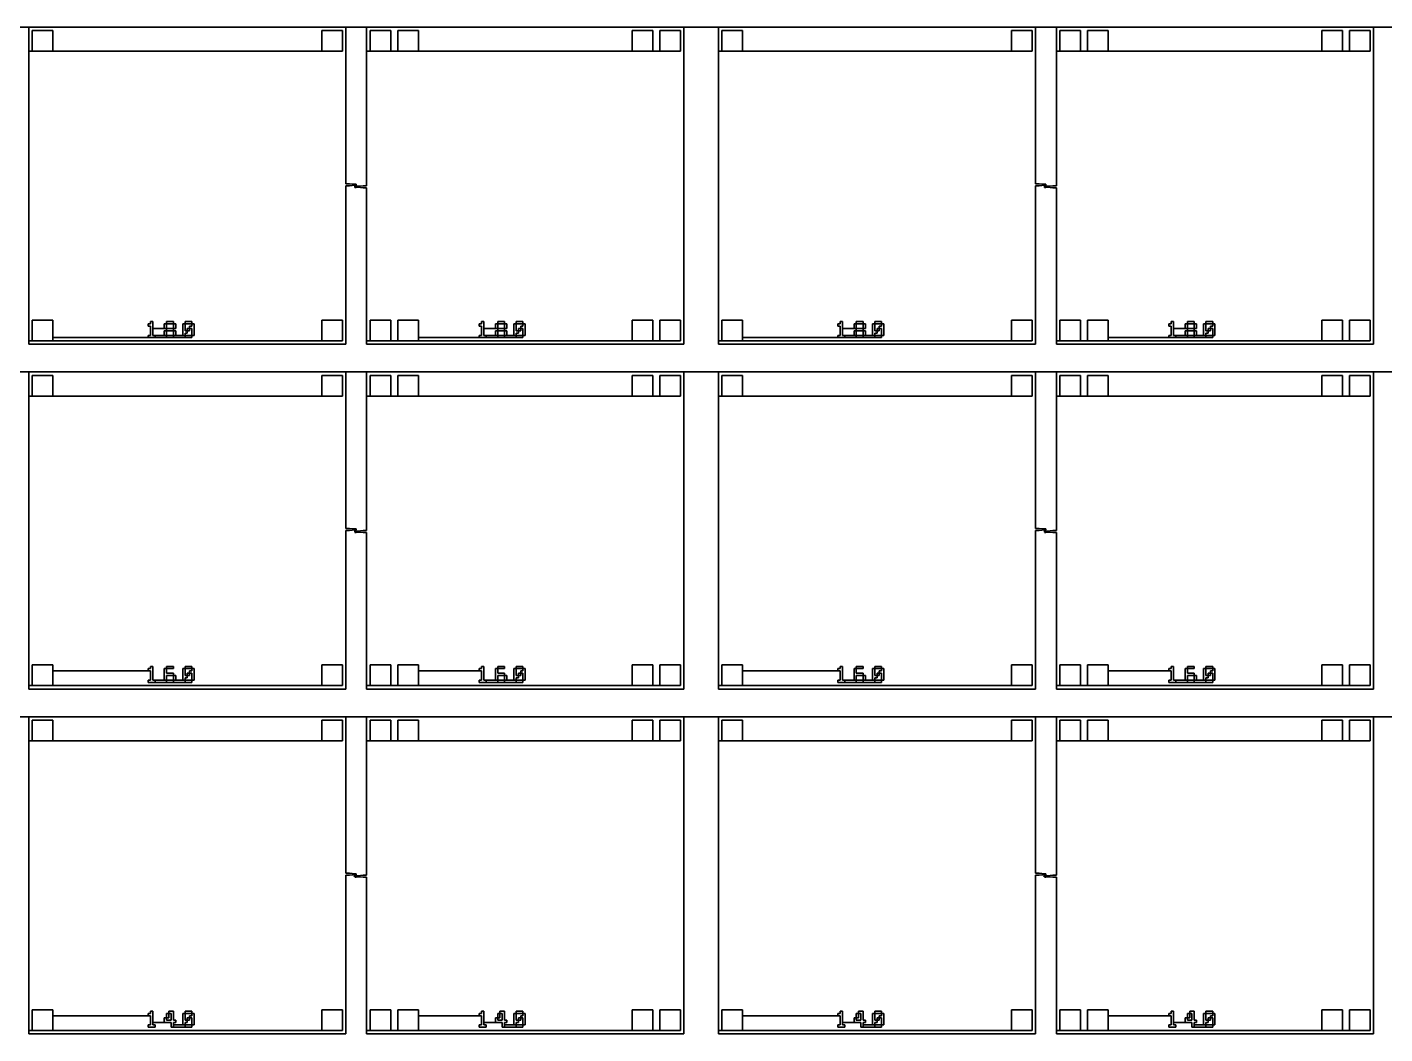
# Model space of a CAD drawing. Extents: x -10 to 10010, y -10 to 10010.
# Drawn here: x 2498 to 4466, y 2500 to 3960 of the extents above; entities that cross this region are included whole.
import ezdxf

# ---------------------------------------------------------------- set-up
doc = ezdxf.new("R2010")
doc.units = 0
for name, color, linetype in [('L100D0', 9, 'CONTINUOUS'), ('L5D0', 4, 'CONTINUOUS'), ('L6D0', 5, 'CONTINUOUS'), ('L7D0', 6, 'CONTINUOUS'), ('L8D0', 7, 'CONTINUOUS')]:
    doc.layers.add(name, color=color, linetype=linetype)

msp = doc.modelspace()

# ---------------------------------------------------------------- linework, layer by layer
at = {"layer": 'L100D0'}
for points in [[(8450, 3960), (1475, 3960)], [(2450, 3960), (2500, 3960), (2500, 3500), (2960, 3500), (2960, 3730), (2965, 3730), (2973, 3730.75), (2974.8, 3730.75), (2974.8, 3732.25), (2973, 3732.25), (2965, 3733), (2960, 3733), (2960, 3960), (2990, 3960), (2990, 3730), (2985, 3730), (2977, 3729.25), (2975.2, 3729.25), (2975.2, 3727.75), (2977, 3727.75), (2985, 3727), (2990, 3727), (2990, 3500), (3450, 3500), (3450, 3960), (3500, 3960), (3500, 3500), (3960, 3500), (3960, 3730), (3965, 3730), (3973, 3730.75), (3974.8, 3730.75), (3974.8, 3732.25), (3973, 3732.25), (3965, 3733), (3960, 3733), (3960, 3960), (3990, 3960), (3990, 3730), (3985, 3730), (3977, 3729.25), (3975.2, 3729.25), (3975.2, 3727.75), (3977, 3727.75), (3985, 3727), (3990, 3727), (3990, 3500), (4450, 3500), (4450, 3960), (4500, 3960)], [(8450, 3460), (1475, 3460)], [(2450, 3460), (2500, 3460), (2500, 3000), (2960, 3000), (2960, 3230), (2965, 3230), (2973, 3230.75), (2974.8, 3230.75), (2974.8, 3232.25), (2973, 3232.25), (2965, 3233), (2960, 3233), (2960, 3460), (2990, 3460), (2990, 3230), (2985, 3230), (2977, 3229.25), (2975.2, 3229.25), (2975.2, 3227.75), (2977, 3227.75), (2985, 3227), (2990, 3227), (2990, 3000), (3450, 3000), (3450, 3460), (3500, 3460), (3500, 3000), (3960, 3000), (3960, 3230), (3965, 3230), (3973, 3230.75), (3974.8, 3230.75), (3974.8, 3232.25), (3973, 3232.25), (3965, 3233), (3960, 3233), (3960, 3460), (3990, 3460), (3990, 3230), (3985, 3230), (3977, 3229.25), (3975.2, 3229.25), (3975.2, 3227.75), (3977, 3227.75), (3985, 3227), (3990, 3227), (3990, 3000), (4450, 3000), (4450, 3460), (4500, 3460)], [(8450, 2960), (1475, 2960)], [(2450, 2960), (2500, 2960), (2500, 2500), (2960, 2500), (2960, 2730), (2965, 2730), (2973, 2730.75), (2974.8, 2730.75), (2974.8, 2732.25), (2973, 2732.25), (2965, 2733), (2960, 2733), (2960, 2960), (2990, 2960), (2990, 2730), (2985, 2730), (2977, 2729.25), (2975.2, 2729.25), (2975.2, 2727.75), (2977, 2727.75), (2985, 2727), (2990, 2727), (2990, 2500), (3450, 2500), (3450, 2960), (3500, 2960), (3500, 2500), (3960, 2500), (3960, 2730), (3965, 2730), (3973, 2730.75), (3974.8, 2730.75), (3974.8, 2732.25), (3973, 2732.25), (3965, 2733), (3960, 2733), (3960, 2960), (3990, 2960), (3990, 2730), (3985, 2730), (3977, 2729.25), (3975.2, 2729.25), (3975.2, 2727.75), (3977, 2727.75), (3985, 2727), (3990, 2727), (3990, 2500), (4450, 2500), (4450, 2960), (4500, 2960)]]:
    msp.add_lwpolyline(points, dxfattribs=at)
for points in [[(2505, 3925), (2505, 3955), (2535, 3955), (2535, 3925)], [(2925, 3925), (2925, 3955), (2955, 3955), (2955, 3925)], [(2995, 3925), (2995, 3955), (3025, 3955), (3025, 3925)], [(3035, 3925), (3035, 3955), (3065, 3955), (3065, 3925)], [(3375, 3925), (3375, 3955), (3405, 3955), (3405, 3925)], [(3415, 3925), (3415, 3955), (3445, 3955), (3445, 3925)], [(3505, 3925), (3505, 3955), (3535, 3955), (3535, 3925)], [(3925, 3925), (3925, 3955), (3955, 3955), (3955, 3925)], [(3995, 3925), (3995, 3955), (4025, 3955), (4025, 3925)], [(4035, 3925), (4035, 3955), (4065, 3955), (4065, 3925)], [(4375, 3925), (4375, 3955), (4405, 3955), (4405, 3925)], [(4415, 3925), (4415, 3955), (4445, 3955), (4445, 3925)], [(2505, 3505), (2505, 3535), (2535, 3535), (2535, 3505)], [(2673.333, 3509.667), (2673.333, 3513), (2676.667, 3513), (2676.667, 3526.333), (2673.333, 3526.333), (2673.333, 3529.667), (2676.667, 3529.667), (2676.667, 3533), (2680, 3533), (2680, 3513), (2683.333, 3513), (2683.333, 3509.667)], [(2696.667, 3523), (2696.667, 3529.667), (2700, 3529.667), (2700, 3523)], [(2700, 3529.667), (2700, 3533), (2710, 3533), (2710, 3529.667)], [(2710, 3523), (2710, 3529.667), (2713.333, 3529.667), (2713.333, 3523)], [(2723.333, 3513), (2723.333, 3529.667), (2726.667, 3529.667), (2726.667, 3519.667), (2730, 3519.667), (2730, 3516.333), (2726.667, 3516.333), (2726.667, 3513)], [(2726.667, 3529.667), (2726.667, 3533), (2736.667, 3533), (2736.667, 3529.667)], [(2736.667, 3513), (2736.667, 3523), (2733.333, 3523), (2733.333, 3526.333), (2736.667, 3526.333), (2736.667, 3529.667), (2740, 3529.667), (2740, 3513)], [(2925, 3505), (2925, 3535), (2955, 3535), (2955, 3505)], [(2995, 3505), (2995, 3535), (3025, 3535), (3025, 3505)], [(3035, 3505), (3035, 3535), (3065, 3535), (3065, 3505)], [(3153.333, 3509.667), (3153.333, 3513), (3156.667, 3513), (3156.667, 3526.333), (3153.333, 3526.333), (3153.333, 3529.667), (3156.667, 3529.667), (3156.667, 3533), (3160, 3533), (3160, 3513), (3163.333, 3513), (3163.333, 3509.667)], [(3176.667, 3523), (3176.667, 3529.667), (3180, 3529.667), (3180, 3523)], [(3180, 3529.667), (3180, 3533), (3190, 3533), (3190, 3529.667)], [(3190, 3523), (3190, 3529.667), (3193.333, 3529.667), (3193.333, 3523)], [(3203.333, 3513), (3203.333, 3529.667), (3206.667, 3529.667), (3206.667, 3519.667), (3210, 3519.667), (3210, 3516.333), (3206.667, 3516.333), (3206.667, 3513)], [(3206.667, 3529.667), (3206.667, 3533), (3216.667, 3533), (3216.667, 3529.667)], [(3216.667, 3513), (3216.667, 3523), (3213.333, 3523), (3213.333, 3526.333), (3216.667, 3526.333), (3216.667, 3529.667), (3220, 3529.667), (3220, 3513)], [(3375, 3505), (3375, 3535), (3405, 3535), (3405, 3505)], [(3415, 3505), (3415, 3535), (3445, 3535), (3445, 3505)], [(3505, 3505), (3505, 3535), (3535, 3535), (3535, 3505)], [(3673.333, 3509.667), (3673.333, 3513), (3676.667, 3513), (3676.667, 3526.333), (3673.333, 3526.333), (3673.333, 3529.667), (3676.667, 3529.667), (3676.667, 3533), (3680, 3533), (3680, 3513), (3683.333, 3513), (3683.333, 3509.667)], [(3696.667, 3523), (3696.667, 3529.667), (3700, 3529.667), (3700, 3523)], [(3700, 3529.667), (3700, 3533), (3710, 3533), (3710, 3529.667)], [(3710, 3523), (3710, 3529.667), (3713.333, 3529.667), (3713.333, 3523)], [(3723.333, 3513), (3723.333, 3529.667), (3726.667, 3529.667), (3726.667, 3519.667), (3730, 3519.667), (3730, 3516.333), (3726.667, 3516.333), (3726.667, 3513)], [(3726.667, 3529.667), (3726.667, 3533), (3736.667, 3533), (3736.667, 3529.667)], [(3736.667, 3513), (3736.667, 3523), (3733.333, 3523), (3733.333, 3526.333), (3736.667, 3526.333), (3736.667, 3529.667), (3740, 3529.667), (3740, 3513)], [(3925, 3505), (3925, 3535), (3955, 3535), (3955, 3505)], [(3995, 3505), (3995, 3535), (4025, 3535), (4025, 3505)], [(4035, 3505), (4035, 3535), (4065, 3535), (4065, 3505)], [(4153.333, 3509.667), (4153.333, 3513), (4156.667, 3513), (4156.667, 3526.333), (4153.333, 3526.333), (4153.333, 3529.667), (4156.667, 3529.667), (4156.667, 3533), (4160, 3533), (4160, 3513), (4163.333, 3513), (4163.333, 3509.667)], [(4176.667, 3523), (4176.667, 3529.667), (4180, 3529.667), (4180, 3523)], [(4180, 3529.667), (4180, 3533), (4190, 3533), (4190, 3529.667)], [(4190, 3523), (4190, 3529.667), (4193.333, 3529.667), (4193.333, 3523)], [(4203.333, 3513), (4203.333, 3529.667), (4206.667, 3529.667), (4206.667, 3519.667), (4210, 3519.667), (4210, 3516.333), (4206.667, 3516.333), (4206.667, 3513)], [(4206.667, 3529.667), (4206.667, 3533), (4216.667, 3533), (4216.667, 3529.667)], [(4216.667, 3513), (4216.667, 3523), (4213.333, 3523), (4213.333, 3526.333), (4216.667, 3526.333), (4216.667, 3529.667), (4220, 3529.667), (4220, 3513)], [(4375, 3505), (4375, 3535), (4405, 3535), (4405, 3505)], [(4415, 3505), (4415, 3535), (4445, 3535), (4445, 3505)], [(2696.667, 3513), (2696.667, 3519.667), (2700, 3519.667), (2700, 3513)], [(2700, 3519.667), (2700, 3523), (2710, 3523), (2710, 3519.667)], [(2700, 3509.667), (2700, 3513), (2710, 3513), (2710, 3509.667)], [(2710, 3513), (2710, 3519.667), (2713.333, 3519.667), (2713.333, 3513)], [(2726.667, 3509.667), (2726.667, 3513), (2736.667, 3513), (2736.667, 3509.667)], [(2730, 3519.667), (2730, 3523), (2733.333, 3523), (2733.333, 3519.667)], [(3176.667, 3513), (3176.667, 3519.667), (3180, 3519.667), (3180, 3513)], [(3180, 3519.667), (3180, 3523), (3190, 3523), (3190, 3519.667)], [(3180, 3509.667), (3180, 3513), (3190, 3513), (3190, 3509.667)], [(3190, 3513), (3190, 3519.667), (3193.333, 3519.667), (3193.333, 3513)], [(3206.667, 3509.667), (3206.667, 3513), (3216.667, 3513), (3216.667, 3509.667)], [(3210, 3519.667), (3210, 3523), (3213.333, 3523), (3213.333, 3519.667)], [(3696.667, 3513), (3696.667, 3519.667), (3700, 3519.667), (3700, 3513)], [(3700, 3519.667), (3700, 3523), (3710, 3523), (3710, 3519.667)], [(3700, 3509.667), (3700, 3513), (3710, 3513), (3710, 3509.667)], [(3710, 3513), (3710, 3519.667), (3713.333, 3519.667), (3713.333, 3513)], [(3726.667, 3509.667), (3726.667, 3513), (3736.667, 3513), (3736.667, 3509.667)], [(3730, 3519.667), (3730, 3523), (3733.333, 3523), (3733.333, 3519.667)], [(4176.667, 3513), (4176.667, 3519.667), (4180, 3519.667), (4180, 3513)], [(4180, 3519.667), (4180, 3523), (4190, 3523), (4190, 3519.667)], [(4180, 3509.667), (4180, 3513), (4190, 3513), (4190, 3509.667)], [(4190, 3513), (4190, 3519.667), (4193.333, 3519.667), (4193.333, 3513)], [(4206.667, 3509.667), (4206.667, 3513), (4216.667, 3513), (4216.667, 3509.667)], [(4210, 3519.667), (4210, 3523), (4213.333, 3523), (4213.333, 3519.667)], [(2505, 3425), (2505, 3455), (2535, 3455), (2535, 3425)], [(2925, 3425), (2925, 3455), (2955, 3455), (2955, 3425)], [(2995, 3425), (2995, 3455), (3025, 3455), (3025, 3425)], [(3035, 3425), (3035, 3455), (3065, 3455), (3065, 3425)], [(3375, 3425), (3375, 3455), (3405, 3455), (3405, 3425)], [(3415, 3425), (3415, 3455), (3445, 3455), (3445, 3425)], [(3505, 3425), (3505, 3455), (3535, 3455), (3535, 3425)], [(3925, 3425), (3925, 3455), (3955, 3455), (3955, 3425)], [(3995, 3425), (3995, 3455), (4025, 3455), (4025, 3425)], [(4035, 3425), (4035, 3455), (4065, 3455), (4065, 3425)], [(4375, 3425), (4375, 3455), (4405, 3455), (4405, 3425)], [(4415, 3425), (4415, 3455), (4445, 3455), (4445, 3425)], [(2505, 3005), (2505, 3035), (2535, 3035), (2535, 3005)], [(2673.333, 3009.667), (2673.333, 3013), (2676.667, 3013), (2676.667, 3026.333), (2673.333, 3026.333), (2673.333, 3029.667), (2676.667, 3029.667), (2676.667, 3033), (2680, 3033), (2680, 3013), (2683.333, 3013), (2683.333, 3009.667)], [(2700, 3029.667), (2700, 3033), (2710, 3033), (2710, 3029.667)], [(2726.667, 3029.667), (2726.667, 3033), (2736.667, 3033), (2736.667, 3029.667)], [(2925, 3005), (2925, 3035), (2955, 3035), (2955, 3005)], [(2995, 3005), (2995, 3035), (3025, 3035), (3025, 3005)], [(3035, 3005), (3035, 3035), (3065, 3035), (3065, 3005)], [(3153.333, 3009.667), (3153.333, 3013), (3156.667, 3013), (3156.667, 3026.333), (3153.333, 3026.333), (3153.333, 3029.667), (3156.667, 3029.667), (3156.667, 3033), (3160, 3033), (3160, 3013), (3163.333, 3013), (3163.333, 3009.667)], [(3180, 3029.667), (3180, 3033), (3190, 3033), (3190, 3029.667)], [(3206.667, 3029.667), (3206.667, 3033), (3216.667, 3033), (3216.667, 3029.667)], [(3375, 3005), (3375, 3035), (3405, 3035), (3405, 3005)], [(3415, 3005), (3415, 3035), (3445, 3035), (3445, 3005)], [(3505, 3005), (3505, 3035), (3535, 3035), (3535, 3005)], [(3673.333, 3009.667), (3673.333, 3013), (3676.667, 3013), (3676.667, 3026.333), (3673.333, 3026.333), (3673.333, 3029.667), (3676.667, 3029.667), (3676.667, 3033), (3680, 3033), (3680, 3013), (3683.333, 3013), (3683.333, 3009.667)], [(3700, 3029.667), (3700, 3033), (3710, 3033), (3710, 3029.667)], [(3726.667, 3029.667), (3726.667, 3033), (3736.667, 3033), (3736.667, 3029.667)], [(3925, 3005), (3925, 3035), (3955, 3035), (3955, 3005)], [(3995, 3005), (3995, 3035), (4025, 3035), (4025, 3005)], [(4035, 3005), (4035, 3035), (4065, 3035), (4065, 3005)], [(4153.333, 3009.667), (4153.333, 3013), (4156.667, 3013), (4156.667, 3026.333), (4153.333, 3026.333), (4153.333, 3029.667), (4156.667, 3029.667), (4156.667, 3033), (4160, 3033), (4160, 3013), (4163.333, 3013), (4163.333, 3009.667)], [(4180, 3029.667), (4180, 3033), (4190, 3033), (4190, 3029.667)], [(4206.667, 3029.667), (4206.667, 3033), (4216.667, 3033), (4216.667, 3029.667)], [(4375, 3005), (4375, 3035), (4405, 3035), (4405, 3005)], [(4415, 3005), (4415, 3035), (4445, 3035), (4445, 3005)], [(2696.667, 3013), (2696.667, 3029.667), (2700, 3029.667), (2700, 3023), (2710, 3023), (2710, 3019.667), (2700, 3019.667), (2700, 3013)], [(2700, 3009.667), (2700, 3013), (2710, 3013), (2710, 3009.667)], [(2710, 3013), (2710, 3019.667), (2713.333, 3019.667), (2713.333, 3013)], [(2723.333, 3013), (2723.333, 3029.667), (2726.667, 3029.667), (2726.667, 3019.667), (2730, 3019.667), (2730, 3016.333), (2726.667, 3016.333), (2726.667, 3013)], [(2726.667, 3009.667), (2726.667, 3013), (2736.667, 3013), (2736.667, 3009.667)], [(2730, 3019.667), (2730, 3023), (2733.333, 3023), (2733.333, 3019.667)], [(2736.667, 3013), (2736.667, 3023), (2733.333, 3023), (2733.333, 3026.333), (2736.667, 3026.333), (2736.667, 3029.667), (2740, 3029.667), (2740, 3013)], [(3176.667, 3013), (3176.667, 3029.667), (3180, 3029.667), (3180, 3023), (3190, 3023), (3190, 3019.667), (3180, 3019.667), (3180, 3013)], [(3180, 3009.667), (3180, 3013), (3190, 3013), (3190, 3009.667)], [(3190, 3013), (3190, 3019.667), (3193.333, 3019.667), (3193.333, 3013)], [(3203.333, 3013), (3203.333, 3029.667), (3206.667, 3029.667), (3206.667, 3019.667), (3210, 3019.667), (3210, 3016.333), (3206.667, 3016.333), (3206.667, 3013)], [(3206.667, 3009.667), (3206.667, 3013), (3216.667, 3013), (3216.667, 3009.667)], [(3210, 3019.667), (3210, 3023), (3213.333, 3023), (3213.333, 3019.667)], [(3216.667, 3013), (3216.667, 3023), (3213.333, 3023), (3213.333, 3026.333), (3216.667, 3026.333), (3216.667, 3029.667), (3220, 3029.667), (3220, 3013)], [(3696.667, 3013), (3696.667, 3029.667), (3700, 3029.667), (3700, 3023), (3710, 3023), (3710, 3019.667), (3700, 3019.667), (3700, 3013)], [(3700, 3009.667), (3700, 3013), (3710, 3013), (3710, 3009.667)], [(3710, 3013), (3710, 3019.667), (3713.333, 3019.667), (3713.333, 3013)], [(3723.333, 3013), (3723.333, 3029.667), (3726.667, 3029.667), (3726.667, 3019.667), (3730, 3019.667), (3730, 3016.333), (3726.667, 3016.333), (3726.667, 3013)], [(3726.667, 3009.667), (3726.667, 3013), (3736.667, 3013), (3736.667, 3009.667)], [(3730, 3019.667), (3730, 3023), (3733.333, 3023), (3733.333, 3019.667)], [(3736.667, 3013), (3736.667, 3023), (3733.333, 3023), (3733.333, 3026.333), (3736.667, 3026.333), (3736.667, 3029.667), (3740, 3029.667), (3740, 3013)], [(4176.667, 3013), (4176.667, 3029.667), (4180, 3029.667), (4180, 3023), (4190, 3023), (4190, 3019.667), (4180, 3019.667), (4180, 3013)], [(4180, 3009.667), (4180, 3013), (4190, 3013), (4190, 3009.667)], [(4190, 3013), (4190, 3019.667), (4193.333, 3019.667), (4193.333, 3013)], [(4203.333, 3013), (4203.333, 3029.667), (4206.667, 3029.667), (4206.667, 3019.667), (4210, 3019.667), (4210, 3016.333), (4206.667, 3016.333), (4206.667, 3013)], [(4206.667, 3009.667), (4206.667, 3013), (4216.667, 3013), (4216.667, 3009.667)], [(4210, 3019.667), (4210, 3023), (4213.333, 3023), (4213.333, 3019.667)], [(4216.667, 3013), (4216.667, 3023), (4213.333, 3023), (4213.333, 3026.333), (4216.667, 3026.333), (4216.667, 3029.667), (4220, 3029.667), (4220, 3013)], [(2505, 2925), (2505, 2955), (2535, 2955), (2535, 2925)], [(2925, 2925), (2925, 2955), (2955, 2955), (2955, 2925)], [(2995, 2925), (2995, 2955), (3025, 2955), (3025, 2925)], [(3035, 2925), (3035, 2955), (3065, 2955), (3065, 2925)], [(3375, 2925), (3375, 2955), (3405, 2955), (3405, 2925)], [(3415, 2925), (3415, 2955), (3445, 2955), (3445, 2925)], [(3505, 2925), (3505, 2955), (3535, 2955), (3535, 2925)], [(3925, 2925), (3925, 2955), (3955, 2955), (3955, 2925)], [(3995, 2925), (3995, 2955), (4025, 2955), (4025, 2925)], [(4035, 2925), (4035, 2955), (4065, 2955), (4065, 2925)], [(4375, 2925), (4375, 2955), (4405, 2955), (4405, 2925)], [(4415, 2925), (4415, 2955), (4445, 2955), (4445, 2925)], [(2505, 2505), (2505, 2535), (2535, 2535), (2535, 2505)], [(2673.333, 2509.667), (2673.333, 2513), (2676.667, 2513), (2676.667, 2526.333), (2673.333, 2526.333), (2673.333, 2529.667), (2676.667, 2529.667), (2676.667, 2533), (2680, 2533), (2680, 2513), (2683.333, 2513), (2683.333, 2509.667)], [(2706.667, 2509.667), (2706.667, 2516.333), (2696.667, 2516.333), (2696.667, 2523), (2700, 2523), (2700, 2519.667), (2706.667, 2519.667), (2706.667, 2529.667), (2703.333, 2529.667), (2703.333, 2533), (2710, 2533), (2710, 2519.667), (2713.333, 2519.667), (2713.333, 2516.333), (2710, 2516.333), (2710, 2509.667)], [(2700, 2523), (2700, 2529.667), (2703.333, 2529.667), (2703.333, 2523)], [(2723.333, 2513), (2723.333, 2529.667), (2726.667, 2529.667), (2726.667, 2519.667), (2730, 2519.667), (2730, 2516.333), (2726.667, 2516.333), (2726.667, 2513)], [(2726.667, 2529.667), (2726.667, 2533), (2736.667, 2533), (2736.667, 2529.667)], [(2730, 2519.667), (2730, 2523), (2733.333, 2523), (2733.333, 2519.667)], [(2736.667, 2513), (2736.667, 2523), (2733.333, 2523), (2733.333, 2526.333), (2736.667, 2526.333), (2736.667, 2529.667), (2740, 2529.667), (2740, 2513)], [(2925, 2505), (2925, 2535), (2955, 2535), (2955, 2505)], [(2995, 2505), (2995, 2535), (3025, 2535), (3025, 2505)], [(3035, 2505), (3035, 2535), (3065, 2535), (3065, 2505)], [(3153.333, 2509.667), (3153.333, 2513), (3156.667, 2513), (3156.667, 2526.333), (3153.333, 2526.333), (3153.333, 2529.667), (3156.667, 2529.667), (3156.667, 2533), (3160, 2533), (3160, 2513), (3163.333, 2513), (3163.333, 2509.667)], [(3186.667, 2509.667), (3186.667, 2516.333), (3176.667, 2516.333), (3176.667, 2523), (3180, 2523), (3180, 2519.667), (3186.667, 2519.667), (3186.667, 2529.667), (3183.333, 2529.667), (3183.333, 2533), (3190, 2533), (3190, 2519.667), (3193.333, 2519.667), (3193.333, 2516.333), (3190, 2516.333), (3190, 2509.667)], [(3180, 2523), (3180, 2529.667), (3183.333, 2529.667), (3183.333, 2523)], [(3203.333, 2513), (3203.333, 2529.667), (3206.667, 2529.667), (3206.667, 2519.667), (3210, 2519.667), (3210, 2516.333), (3206.667, 2516.333), (3206.667, 2513)], [(3206.667, 2529.667), (3206.667, 2533), (3216.667, 2533), (3216.667, 2529.667)], [(3210, 2519.667), (3210, 2523), (3213.333, 2523), (3213.333, 2519.667)], [(3216.667, 2513), (3216.667, 2523), (3213.333, 2523), (3213.333, 2526.333), (3216.667, 2526.333), (3216.667, 2529.667), (3220, 2529.667), (3220, 2513)], [(3375, 2505), (3375, 2535), (3405, 2535), (3405, 2505)], [(3415, 2505), (3415, 2535), (3445, 2535), (3445, 2505)], [(3505, 2505), (3505, 2535), (3535, 2535), (3535, 2505)], [(3673.333, 2509.667), (3673.333, 2513), (3676.667, 2513), (3676.667, 2526.333), (3673.333, 2526.333), (3673.333, 2529.667), (3676.667, 2529.667), (3676.667, 2533), (3680, 2533), (3680, 2513), (3683.333, 2513), (3683.333, 2509.667)], [(3706.667, 2509.667), (3706.667, 2516.333), (3696.667, 2516.333), (3696.667, 2523), (3700, 2523), (3700, 2519.667), (3706.667, 2519.667), (3706.667, 2529.667), (3703.333, 2529.667), (3703.333, 2533), (3710, 2533), (3710, 2519.667), (3713.333, 2519.667), (3713.333, 2516.333), (3710, 2516.333), (3710, 2509.667)], [(3700, 2523), (3700, 2529.667), (3703.333, 2529.667), (3703.333, 2523)], [(3723.333, 2513), (3723.333, 2529.667), (3726.667, 2529.667), (3726.667, 2519.667), (3730, 2519.667), (3730, 2516.333), (3726.667, 2516.333), (3726.667, 2513)], [(3726.667, 2529.667), (3726.667, 2533), (3736.667, 2533), (3736.667, 2529.667)], [(3730, 2519.667), (3730, 2523), (3733.333, 2523), (3733.333, 2519.667)], [(3736.667, 2513), (3736.667, 2523), (3733.333, 2523), (3733.333, 2526.333), (3736.667, 2526.333), (3736.667, 2529.667), (3740, 2529.667), (3740, 2513)], [(3925, 2505), (3925, 2535), (3955, 2535), (3955, 2505)], [(3995, 2505), (3995, 2535), (4025, 2535), (4025, 2505)], [(4035, 2505), (4035, 2535), (4065, 2535), (4065, 2505)], [(4153.333, 2509.667), (4153.333, 2513), (4156.667, 2513), (4156.667, 2526.333), (4153.333, 2526.333), (4153.333, 2529.667), (4156.667, 2529.667), (4156.667, 2533), (4160, 2533), (4160, 2513), (4163.333, 2513), (4163.333, 2509.667)], [(4186.667, 2509.667), (4186.667, 2516.333), (4176.667, 2516.333), (4176.667, 2523), (4180, 2523), (4180, 2519.667), (4186.667, 2519.667), (4186.667, 2529.667), (4183.333, 2529.667), (4183.333, 2533), (4190, 2533), (4190, 2519.667), (4193.333, 2519.667), (4193.333, 2516.333), (4190, 2516.333), (4190, 2509.667)], [(4180, 2523), (4180, 2529.667), (4183.333, 2529.667), (4183.333, 2523)], [(4203.333, 2513), (4203.333, 2529.667), (4206.667, 2529.667), (4206.667, 2519.667), (4210, 2519.667), (4210, 2516.333), (4206.667, 2516.333), (4206.667, 2513)], [(4206.667, 2529.667), (4206.667, 2533), (4216.667, 2533), (4216.667, 2529.667)], [(4210, 2519.667), (4210, 2523), (4213.333, 2523), (4213.333, 2519.667)], [(4216.667, 2513), (4216.667, 2523), (4213.333, 2523), (4213.333, 2526.333), (4216.667, 2526.333), (4216.667, 2529.667), (4220, 2529.667), (4220, 2513)], [(4375, 2505), (4375, 2535), (4405, 2535), (4405, 2505)], [(4415, 2505), (4415, 2535), (4445, 2535), (4445, 2505)], [(2726.667, 2509.667), (2726.667, 2513), (2736.667, 2513), (2736.667, 2509.667)], [(3206.667, 2509.667), (3206.667, 2513), (3216.667, 2513), (3216.667, 2509.667)], [(3726.667, 2509.667), (3726.667, 2513), (3736.667, 2513), (3736.667, 2509.667)], [(4206.667, 2509.667), (4206.667, 2513), (4216.667, 2513), (4216.667, 2509.667)]]:
    msp.add_lwpolyline(points, close=True, dxfattribs=at)
at = {"layer": 'L5D0'}
for points in [[(2500, 3500), (2500, 3505), (2505, 3505), (2535, 3505), (2925, 3505), (2955, 3505), (2955, 3535), (2925, 3535), (2925, 3505), (2535, 3505), (2535, 3509.667), (2673.333, 3509.667), (2683.333, 3509.667), (2700, 3509.667), (2710, 3509.667), (2726.667, 3509.667), (2736.667, 3509.667), (2736.667, 3513), (2726.667, 3513), (2726.667, 3509.667), (2710, 3509.667), (2710, 3513), (2700, 3513), (2700, 3509.667), (2683.333, 3509.667), (2683.333, 3513), (2680, 3513), (2696.667, 3513), (2700, 3513), (2710, 3513), (2713.333, 3513), (2723.333, 3513), (2726.667, 3513), (2726.667, 3516.333), (2730, 3516.333), (2730, 3519.667), (2726.667, 3519.667), (2730, 3519.667), (2733.333, 3519.667), (2733.333, 3523), (2736.667, 3523), (2736.667, 3513), (2740, 3513), (2740, 3529.667), (2736.667, 3529.667), (2736.667, 3526.333), (2733.333, 3526.333), (2733.333, 3523), (2730, 3523), (2730, 3519.667), (2726.667, 3519.667), (2726.667, 3529.667), (2736.667, 3529.667), (2736.667, 3533), (2726.667, 3533), (2726.667, 3529.667), (2723.333, 3529.667), (2723.333, 3513), (2713.333, 3513), (2713.333, 3519.667), (2710, 3519.667), (2710, 3513), (2700, 3513), (2700, 3519.667), (2710, 3519.667), (2710, 3523), (2700, 3523), (2700, 3519.667), (2696.667, 3519.667), (2696.667, 3513), (2680, 3513), (2680, 3523), (2696.667, 3523), (2700, 3523), (2710, 3523), (2713.333, 3523), (2713.333, 3529.667), (2710, 3529.667), (2710, 3523), (2700, 3523), (2700, 3529.667), (2710, 3529.667), (2710, 3533), (2700, 3533), (2700, 3529.667), (2696.667, 3529.667), (2696.667, 3523), (2680, 3523), (2680, 3533), (2676.667, 3533), (2676.667, 3529.667), (2673.333, 3529.667), (2673.333, 3526.333), (2676.667, 3526.333), (2676.667, 3513), (2673.333, 3513), (2673.333, 3509.667), (2535, 3509.667), (2535, 3535), (2505, 3535), (2505, 3505), (2500, 3505), (2500, 3925), (2505, 3925), (2535, 3925), (2925, 3925), (2955, 3925), (2955, 3955), (2925, 3955), (2925, 3925), (2535, 3925), (2535, 3955), (2505, 3955), (2505, 3925), (2500, 3925), (2500, 3960), (2960, 3960), (2960, 3733), (2965, 3733), (2973, 3732.25), (2974.8, 3732.25), (2974.8, 3730.75), (2973, 3730.75), (2965, 3730), (2960, 3730), (2960, 3500)], [(2990, 3500), (2990, 3505), (2995, 3505), (3025, 3505), (3035, 3505), (3065, 3505), (3375, 3505), (3405, 3505), (3415, 3505), (3445, 3505), (3445, 3535), (3415, 3535), (3415, 3505), (3405, 3505), (3405, 3535), (3375, 3535), (3375, 3505), (3065, 3505), (3065, 3509.667), (3153.333, 3509.667), (3163.333, 3509.667), (3180, 3509.667), (3190, 3509.667), (3206.667, 3509.667), (3216.667, 3509.667), (3216.667, 3513), (3206.667, 3513), (3206.667, 3509.667), (3190, 3509.667), (3190, 3513), (3180, 3513), (3180, 3509.667), (3163.333, 3509.667), (3163.333, 3513), (3160, 3513), (3176.667, 3513), (3180, 3513), (3190, 3513), (3193.333, 3513), (3203.333, 3513), (3206.667, 3513), (3206.667, 3516.333), (3210, 3516.333), (3210, 3519.667), (3206.667, 3519.667), (3210, 3519.667), (3213.333, 3519.667), (3213.333, 3523), (3216.667, 3523), (3216.667, 3513), (3220, 3513), (3220, 3529.667), (3216.667, 3529.667), (3216.667, 3526.333), (3213.333, 3526.333), (3213.333, 3523), (3210, 3523), (3210, 3519.667), (3206.667, 3519.667), (3206.667, 3529.667), (3216.667, 3529.667), (3216.667, 3533), (3206.667, 3533), (3206.667, 3529.667), (3203.333, 3529.667), (3203.333, 3513), (3193.333, 3513), (3193.333, 3519.667), (3190, 3519.667), (3190, 3513), (3180, 3513), (3180, 3519.667), (3190, 3519.667), (3190, 3523), (3180, 3523), (3180, 3519.667), (3176.667, 3519.667), (3176.667, 3513), (3160, 3513), (3160, 3523), (3176.667, 3523), (3180, 3523), (3190, 3523), (3193.333, 3523), (3193.333, 3529.667), (3190, 3529.667), (3190, 3523), (3180, 3523), (3180, 3529.667), (3190, 3529.667), (3190, 3533), (3180, 3533), (3180, 3529.667), (3176.667, 3529.667), (3176.667, 3523), (3160, 3523), (3160, 3533), (3156.667, 3533), (3156.667, 3529.667), (3153.333, 3529.667), (3153.333, 3526.333), (3156.667, 3526.333), (3156.667, 3513), (3153.333, 3513), (3153.333, 3509.667), (3065, 3509.667), (3065, 3535), (3035, 3535), (3035, 3505), (3025, 3505), (3025, 3535), (2995, 3535), (2995, 3505), (2990, 3505), (2990, 3727), (2985, 3727), (2977, 3727.75), (2975.2, 3727.75), (2975.2, 3729.25), (2977, 3729.25), (2985, 3730), (2990, 3730), (2990, 3925), (2995, 3925), (3025, 3925), (3035, 3925), (3065, 3925), (3375, 3925), (3405, 3925), (3415, 3925), (3445, 3925), (3445, 3955), (3415, 3955), (3415, 3925), (3405, 3925), (3405, 3955), (3375, 3955), (3375, 3925), (3065, 3925), (3065, 3955), (3035, 3955), (3035, 3925), (3025, 3925), (3025, 3955), (2995, 3955), (2995, 3925), (2990, 3925), (2990, 3960), (3450, 3960), (3450, 3500)], [(3500, 3500), (3500, 3505), (3505, 3505), (3535, 3505), (3925, 3505), (3955, 3505), (3955, 3535), (3925, 3535), (3925, 3505), (3535, 3505), (3535, 3509.667), (3673.333, 3509.667), (3683.333, 3509.667), (3700, 3509.667), (3710, 3509.667), (3726.667, 3509.667), (3736.667, 3509.667), (3736.667, 3513), (3726.667, 3513), (3726.667, 3509.667), (3710, 3509.667), (3710, 3513), (3700, 3513), (3700, 3509.667), (3683.333, 3509.667), (3683.333, 3513), (3680, 3513), (3696.667, 3513), (3700, 3513), (3710, 3513), (3713.333, 3513), (3723.333, 3513), (3726.667, 3513), (3726.667, 3516.333), (3730, 3516.333), (3730, 3519.667), (3726.667, 3519.667), (3730, 3519.667), (3733.333, 3519.667), (3733.333, 3523), (3736.667, 3523), (3736.667, 3513), (3740, 3513), (3740, 3529.667), (3736.667, 3529.667), (3736.667, 3526.333), (3733.333, 3526.333), (3733.333, 3523), (3730, 3523), (3730, 3519.667), (3726.667, 3519.667), (3726.667, 3529.667), (3736.667, 3529.667), (3736.667, 3533), (3726.667, 3533), (3726.667, 3529.667), (3723.333, 3529.667), (3723.333, 3513), (3713.333, 3513), (3713.333, 3519.667), (3710, 3519.667), (3710, 3513), (3700, 3513), (3700, 3519.667), (3710, 3519.667), (3710, 3523), (3700, 3523), (3700, 3519.667), (3696.667, 3519.667), (3696.667, 3513), (3680, 3513), (3680, 3523), (3696.667, 3523), (3700, 3523), (3710, 3523), (3713.333, 3523), (3713.333, 3529.667), (3710, 3529.667), (3710, 3523), (3700, 3523), (3700, 3529.667), (3710, 3529.667), (3710, 3533), (3700, 3533), (3700, 3529.667), (3696.667, 3529.667), (3696.667, 3523), (3680, 3523), (3680, 3533), (3676.667, 3533), (3676.667, 3529.667), (3673.333, 3529.667), (3673.333, 3526.333), (3676.667, 3526.333), (3676.667, 3513), (3673.333, 3513), (3673.333, 3509.667), (3535, 3509.667), (3535, 3535), (3505, 3535), (3505, 3505), (3500, 3505), (3500, 3925), (3505, 3925), (3535, 3925), (3925, 3925), (3955, 3925), (3955, 3955), (3925, 3955), (3925, 3925), (3535, 3925), (3535, 3955), (3505, 3955), (3505, 3925), (3500, 3925), (3500, 3960), (3960, 3960), (3960, 3733), (3965, 3733), (3973, 3732.25), (3974.8, 3732.25), (3974.8, 3730.75), (3973, 3730.75), (3965, 3730), (3960, 3730), (3960, 3500)], [(3990, 3500), (3990, 3505), (3995, 3505), (4025, 3505), (4035, 3505), (4065, 3505), (4375, 3505), (4405, 3505), (4415, 3505), (4445, 3505), (4445, 3535), (4415, 3535), (4415, 3505), (4405, 3505), (4405, 3535), (4375, 3535), (4375, 3505), (4065, 3505), (4065, 3509.667), (4153.333, 3509.667), (4163.333, 3509.667), (4180, 3509.667), (4190, 3509.667), (4206.667, 3509.667), (4216.667, 3509.667), (4216.667, 3513), (4206.667, 3513), (4206.667, 3509.667), (4190, 3509.667), (4190, 3513), (4180, 3513), (4180, 3509.667), (4163.333, 3509.667), (4163.333, 3513), (4160, 3513), (4176.667, 3513), (4180, 3513), (4190, 3513), (4193.333, 3513), (4203.333, 3513), (4206.667, 3513), (4206.667, 3516.333), (4210, 3516.333), (4210, 3519.667), (4206.667, 3519.667), (4210, 3519.667), (4213.333, 3519.667), (4213.333, 3523), (4216.667, 3523), (4216.667, 3513), (4220, 3513), (4220, 3529.667), (4216.667, 3529.667), (4216.667, 3526.333), (4213.333, 3526.333), (4213.333, 3523), (4210, 3523), (4210, 3519.667), (4206.667, 3519.667), (4206.667, 3529.667), (4216.667, 3529.667), (4216.667, 3533), (4206.667, 3533), (4206.667, 3529.667), (4203.333, 3529.667), (4203.333, 3513), (4193.333, 3513), (4193.333, 3519.667), (4190, 3519.667), (4190, 3513), (4180, 3513), (4180, 3519.667), (4190, 3519.667), (4190, 3523), (4180, 3523), (4180, 3519.667), (4176.667, 3519.667), (4176.667, 3513), (4160, 3513), (4160, 3523), (4176.667, 3523), (4180, 3523), (4190, 3523), (4193.333, 3523), (4193.333, 3529.667), (4190, 3529.667), (4190, 3523), (4180, 3523), (4180, 3529.667), (4190, 3529.667), (4190, 3533), (4180, 3533), (4180, 3529.667), (4176.667, 3529.667), (4176.667, 3523), (4160, 3523), (4160, 3533), (4156.667, 3533), (4156.667, 3529.667), (4153.333, 3529.667), (4153.333, 3526.333), (4156.667, 3526.333), (4156.667, 3513), (4153.333, 3513), (4153.333, 3509.667), (4065, 3509.667), (4065, 3535), (4035, 3535), (4035, 3505), (4025, 3505), (4025, 3535), (3995, 3535), (3995, 3505), (3990, 3505), (3990, 3727), (3985, 3727), (3977, 3727.75), (3975.2, 3727.75), (3975.2, 3729.25), (3977, 3729.25), (3985, 3730), (3990, 3730), (3990, 3925), (3995, 3925), (4025, 3925), (4035, 3925), (4065, 3925), (4375, 3925), (4405, 3925), (4415, 3925), (4445, 3925), (4445, 3955), (4415, 3955), (4415, 3925), (4405, 3925), (4405, 3955), (4375, 3955), (4375, 3925), (4065, 3925), (4065, 3955), (4035, 3955), (4035, 3925), (4025, 3925), (4025, 3955), (3995, 3955), (3995, 3925), (3990, 3925), (3990, 3960), (4450, 3960), (4450, 3500)], [(2500, 3000), (2500, 3005), (2505, 3005), (2535, 3005), (2925, 3005), (2955, 3005), (2955, 3035), (2925, 3035), (2925, 3005), (2535, 3005), (2535, 3026.333), (2673.333, 3026.333), (2676.667, 3026.333), (2676.667, 3013), (2673.333, 3013), (2673.333, 3009.667), (2683.333, 3009.667), (2700, 3009.667), (2710, 3009.667), (2726.667, 3009.667), (2736.667, 3009.667), (2736.667, 3013), (2726.667, 3013), (2726.667, 3009.667), (2710, 3009.667), (2710, 3013), (2700, 3013), (2700, 3009.667), (2683.333, 3009.667), (2683.333, 3013), (2680, 3013), (2696.667, 3013), (2700, 3013), (2710, 3013), (2713.333, 3013), (2723.333, 3013), (2726.667, 3013), (2726.667, 3016.333), (2730, 3016.333), (2730, 3019.667), (2726.667, 3019.667), (2730, 3019.667), (2733.333, 3019.667), (2733.333, 3023), (2736.667, 3023), (2736.667, 3013), (2740, 3013), (2740, 3029.667), (2736.667, 3029.667), (2736.667, 3026.333), (2733.333, 3026.333), (2733.333, 3023), (2730, 3023), (2730, 3019.667), (2726.667, 3019.667), (2726.667, 3029.667), (2736.667, 3029.667), (2736.667, 3033), (2726.667, 3033), (2726.667, 3029.667), (2723.333, 3029.667), (2723.333, 3013), (2713.333, 3013), (2713.333, 3019.667), (2710, 3019.667), (2710, 3013), (2700, 3013), (2700, 3019.667), (2710, 3019.667), (2710, 3023), (2700, 3023), (2700, 3029.667), (2710, 3029.667), (2710, 3033), (2700, 3033), (2700, 3029.667), (2696.667, 3029.667), (2696.667, 3013), (2680, 3013), (2680, 3033), (2676.667, 3033), (2676.667, 3029.667), (2673.333, 3029.667), (2673.333, 3026.333), (2535, 3026.333), (2535, 3035), (2505, 3035), (2505, 3005), (2500, 3005), (2500, 3425), (2505, 3425), (2535, 3425), (2925, 3425), (2955, 3425), (2955, 3455), (2925, 3455), (2925, 3425), (2535, 3425), (2535, 3455), (2505, 3455), (2505, 3425), (2500, 3425), (2500, 3460), (2960, 3460), (2960, 3233), (2965, 3233), (2973, 3232.25), (2974.8, 3232.25), (2974.8, 3230.75), (2973, 3230.75), (2965, 3230), (2960, 3230), (2960, 3000)], [(2990, 3000), (2990, 3005), (2995, 3005), (3025, 3005), (3035, 3005), (3065, 3005), (3375, 3005), (3405, 3005), (3415, 3005), (3445, 3005), (3445, 3035), (3415, 3035), (3415, 3005), (3405, 3005), (3405, 3035), (3375, 3035), (3375, 3005), (3065, 3005), (3065, 3026.333), (3153.333, 3026.333), (3156.667, 3026.333), (3156.667, 3013), (3153.333, 3013), (3153.333, 3009.667), (3163.333, 3009.667), (3180, 3009.667), (3190, 3009.667), (3206.667, 3009.667), (3216.667, 3009.667), (3216.667, 3013), (3206.667, 3013), (3206.667, 3009.667), (3190, 3009.667), (3190, 3013), (3180, 3013), (3180, 3009.667), (3163.333, 3009.667), (3163.333, 3013), (3160, 3013), (3176.667, 3013), (3180, 3013), (3190, 3013), (3193.333, 3013), (3203.333, 3013), (3206.667, 3013), (3206.667, 3016.333), (3210, 3016.333), (3210, 3019.667), (3206.667, 3019.667), (3210, 3019.667), (3213.333, 3019.667), (3213.333, 3023), (3216.667, 3023), (3216.667, 3013), (3220, 3013), (3220, 3029.667), (3216.667, 3029.667), (3216.667, 3026.333), (3213.333, 3026.333), (3213.333, 3023), (3210, 3023), (3210, 3019.667), (3206.667, 3019.667), (3206.667, 3029.667), (3216.667, 3029.667), (3216.667, 3033), (3206.667, 3033), (3206.667, 3029.667), (3203.333, 3029.667), (3203.333, 3013), (3193.333, 3013), (3193.333, 3019.667), (3190, 3019.667), (3190, 3013), (3180, 3013), (3180, 3019.667), (3190, 3019.667), (3190, 3023), (3180, 3023), (3180, 3029.667), (3190, 3029.667), (3190, 3033), (3180, 3033), (3180, 3029.667), (3176.667, 3029.667), (3176.667, 3013), (3160, 3013), (3160, 3033), (3156.667, 3033), (3156.667, 3029.667), (3153.333, 3029.667), (3153.333, 3026.333), (3065, 3026.333), (3065, 3035), (3035, 3035), (3035, 3005), (3025, 3005), (3025, 3035), (2995, 3035), (2995, 3005), (2990, 3005), (2990, 3227), (2985, 3227), (2977, 3227.75), (2975.2, 3227.75), (2975.2, 3229.25), (2977, 3229.25), (2985, 3230), (2990, 3230), (2990, 3425), (2995, 3425), (3025, 3425), (3035, 3425), (3065, 3425), (3375, 3425), (3405, 3425), (3415, 3425), (3445, 3425), (3445, 3455), (3415, 3455), (3415, 3425), (3405, 3425), (3405, 3455), (3375, 3455), (3375, 3425), (3065, 3425), (3065, 3455), (3035, 3455), (3035, 3425), (3025, 3425), (3025, 3455), (2995, 3455), (2995, 3425), (2990, 3425), (2990, 3460), (3450, 3460), (3450, 3000)], [(3500, 3000), (3500, 3005), (3505, 3005), (3535, 3005), (3925, 3005), (3955, 3005), (3955, 3035), (3925, 3035), (3925, 3005), (3535, 3005), (3535, 3026.333), (3673.333, 3026.333), (3676.667, 3026.333), (3676.667, 3013), (3673.333, 3013), (3673.333, 3009.667), (3683.333, 3009.667), (3700, 3009.667), (3710, 3009.667), (3726.667, 3009.667), (3736.667, 3009.667), (3736.667, 3013), (3726.667, 3013), (3726.667, 3009.667), (3710, 3009.667), (3710, 3013), (3700, 3013), (3700, 3009.667), (3683.333, 3009.667), (3683.333, 3013), (3680, 3013), (3696.667, 3013), (3700, 3013), (3710, 3013), (3713.333, 3013), (3723.333, 3013), (3726.667, 3013), (3726.667, 3016.333), (3730, 3016.333), (3730, 3019.667), (3726.667, 3019.667), (3730, 3019.667), (3733.333, 3019.667), (3733.333, 3023), (3736.667, 3023), (3736.667, 3013), (3740, 3013), (3740, 3029.667), (3736.667, 3029.667), (3736.667, 3026.333), (3733.333, 3026.333), (3733.333, 3023), (3730, 3023), (3730, 3019.667), (3726.667, 3019.667), (3726.667, 3029.667), (3736.667, 3029.667), (3736.667, 3033), (3726.667, 3033), (3726.667, 3029.667), (3723.333, 3029.667), (3723.333, 3013), (3713.333, 3013), (3713.333, 3019.667), (3710, 3019.667), (3710, 3013), (3700, 3013), (3700, 3019.667), (3710, 3019.667), (3710, 3023), (3700, 3023), (3700, 3029.667), (3710, 3029.667), (3710, 3033), (3700, 3033), (3700, 3029.667), (3696.667, 3029.667), (3696.667, 3013), (3680, 3013), (3680, 3033), (3676.667, 3033), (3676.667, 3029.667), (3673.333, 3029.667), (3673.333, 3026.333), (3535, 3026.333), (3535, 3035), (3505, 3035), (3505, 3005), (3500, 3005), (3500, 3425), (3505, 3425), (3535, 3425), (3925, 3425), (3955, 3425), (3955, 3455), (3925, 3455), (3925, 3425), (3535, 3425), (3535, 3455), (3505, 3455), (3505, 3425), (3500, 3425), (3500, 3460), (3960, 3460), (3960, 3233), (3965, 3233), (3973, 3232.25), (3974.8, 3232.25), (3974.8, 3230.75), (3973, 3230.75), (3965, 3230), (3960, 3230), (3960, 3000)], [(3990, 3000), (3990, 3005), (3995, 3005), (4025, 3005), (4035, 3005), (4065, 3005), (4375, 3005), (4405, 3005), (4415, 3005), (4445, 3005), (4445, 3035), (4415, 3035), (4415, 3005), (4405, 3005), (4405, 3035), (4375, 3035), (4375, 3005), (4065, 3005), (4065, 3026.333), (4153.333, 3026.333), (4156.667, 3026.333), (4156.667, 3013), (4153.333, 3013), (4153.333, 3009.667), (4163.333, 3009.667), (4180, 3009.667), (4190, 3009.667), (4206.667, 3009.667), (4216.667, 3009.667), (4216.667, 3013), (4206.667, 3013), (4206.667, 3009.667), (4190, 3009.667), (4190, 3013), (4180, 3013), (4180, 3009.667), (4163.333, 3009.667), (4163.333, 3013), (4160, 3013), (4176.667, 3013), (4180, 3013), (4190, 3013), (4193.333, 3013), (4203.333, 3013), (4206.667, 3013), (4206.667, 3016.333), (4210, 3016.333), (4210, 3019.667), (4206.667, 3019.667), (4210, 3019.667), (4213.333, 3019.667), (4213.333, 3023), (4216.667, 3023), (4216.667, 3013), (4220, 3013), (4220, 3029.667), (4216.667, 3029.667), (4216.667, 3026.333), (4213.333, 3026.333), (4213.333, 3023), (4210, 3023), (4210, 3019.667), (4206.667, 3019.667), (4206.667, 3029.667), (4216.667, 3029.667), (4216.667, 3033), (4206.667, 3033), (4206.667, 3029.667), (4203.333, 3029.667), (4203.333, 3013), (4193.333, 3013), (4193.333, 3019.667), (4190, 3019.667), (4190, 3013), (4180, 3013), (4180, 3019.667), (4190, 3019.667), (4190, 3023), (4180, 3023), (4180, 3029.667), (4190, 3029.667), (4190, 3033), (4180, 3033), (4180, 3029.667), (4176.667, 3029.667), (4176.667, 3013), (4160, 3013), (4160, 3033), (4156.667, 3033), (4156.667, 3029.667), (4153.333, 3029.667), (4153.333, 3026.333), (4065, 3026.333), (4065, 3035), (4035, 3035), (4035, 3005), (4025, 3005), (4025, 3035), (3995, 3035), (3995, 3005), (3990, 3005), (3990, 3227), (3985, 3227), (3977, 3227.75), (3975.2, 3227.75), (3975.2, 3229.25), (3977, 3229.25), (3985, 3230), (3990, 3230), (3990, 3425), (3995, 3425), (4025, 3425), (4035, 3425), (4065, 3425), (4375, 3425), (4405, 3425), (4415, 3425), (4445, 3425), (4445, 3455), (4415, 3455), (4415, 3425), (4405, 3425), (4405, 3455), (4375, 3455), (4375, 3425), (4065, 3425), (4065, 3455), (4035, 3455), (4035, 3425), (4025, 3425), (4025, 3455), (3995, 3455), (3995, 3425), (3990, 3425), (3990, 3460), (4450, 3460), (4450, 3000)], [(2500, 2500), (2500, 2505), (2505, 2505), (2535, 2505), (2925, 2505), (2955, 2505), (2955, 2535), (2925, 2535), (2925, 2505), (2535, 2505), (2535, 2526.333), (2673.333, 2526.333), (2676.667, 2526.333), (2676.667, 2513), (2673.333, 2513), (2673.333, 2509.667), (2683.333, 2509.667), (2683.333, 2513), (2680, 2513), (2680, 2516.333), (2696.667, 2516.333), (2706.667, 2516.333), (2706.667, 2509.667), (2710, 2509.667), (2726.667, 2509.667), (2736.667, 2509.667), (2736.667, 2513), (2726.667, 2513), (2726.667, 2509.667), (2710, 2509.667), (2710, 2513), (2723.333, 2513), (2726.667, 2513), (2726.667, 2516.333), (2730, 2516.333), (2730, 2519.667), (2726.667, 2519.667), (2730, 2519.667), (2733.333, 2519.667), (2733.333, 2523), (2736.667, 2523), (2736.667, 2513), (2740, 2513), (2740, 2529.667), (2736.667, 2529.667), (2736.667, 2526.333), (2733.333, 2526.333), (2733.333, 2523), (2730, 2523), (2730, 2519.667), (2726.667, 2519.667), (2726.667, 2529.667), (2736.667, 2529.667), (2736.667, 2533), (2726.667, 2533), (2726.667, 2529.667), (2723.333, 2529.667), (2723.333, 2513), (2710, 2513), (2710, 2516.333), (2713.333, 2516.333), (2713.333, 2519.667), (2710, 2519.667), (2710, 2533), (2703.333, 2533), (2703.333, 2529.667), (2706.667, 2529.667), (2706.667, 2519.667), (2700, 2519.667), (2700, 2523), (2703.333, 2523), (2703.333, 2529.667), (2700, 2529.667), (2700, 2523), (2696.667, 2523), (2696.667, 2516.333), (2680, 2516.333), (2680, 2533), (2676.667, 2533), (2676.667, 2529.667), (2673.333, 2529.667), (2673.333, 2526.333), (2535, 2526.333), (2535, 2535), (2505, 2535), (2505, 2505), (2500, 2505), (2500, 2925), (2505, 2925), (2535, 2925), (2925, 2925), (2955, 2925), (2955, 2955), (2925, 2955), (2925, 2925), (2535, 2925), (2535, 2955), (2505, 2955), (2505, 2925), (2500, 2925), (2500, 2960), (2960, 2960), (2960, 2733), (2965, 2733), (2973, 2732.25), (2974.8, 2732.25), (2974.8, 2730.75), (2973, 2730.75), (2965, 2730), (2960, 2730), (2960, 2500)], [(2990, 2500), (2990, 2505), (2995, 2505), (3025, 2505), (3035, 2505), (3065, 2505), (3375, 2505), (3405, 2505), (3415, 2505), (3445, 2505), (3445, 2535), (3415, 2535), (3415, 2505), (3405, 2505), (3405, 2535), (3375, 2535), (3375, 2505), (3065, 2505), (3065, 2526.333), (3153.333, 2526.333), (3156.667, 2526.333), (3156.667, 2513), (3153.333, 2513), (3153.333, 2509.667), (3163.333, 2509.667), (3163.333, 2513), (3160, 2513), (3160, 2516.333), (3176.667, 2516.333), (3186.667, 2516.333), (3186.667, 2509.667), (3190, 2509.667), (3206.667, 2509.667), (3216.667, 2509.667), (3216.667, 2513), (3206.667, 2513), (3206.667, 2509.667), (3190, 2509.667), (3190, 2513), (3203.333, 2513), (3206.667, 2513), (3206.667, 2516.333), (3210, 2516.333), (3210, 2519.667), (3206.667, 2519.667), (3210, 2519.667), (3213.333, 2519.667), (3213.333, 2523), (3216.667, 2523), (3216.667, 2513), (3220, 2513), (3220, 2529.667), (3216.667, 2529.667), (3216.667, 2526.333), (3213.333, 2526.333), (3213.333, 2523), (3210, 2523), (3210, 2519.667), (3206.667, 2519.667), (3206.667, 2529.667), (3216.667, 2529.667), (3216.667, 2533), (3206.667, 2533), (3206.667, 2529.667), (3203.333, 2529.667), (3203.333, 2513), (3190, 2513), (3190, 2516.333), (3193.333, 2516.333), (3193.333, 2519.667), (3190, 2519.667), (3190, 2533), (3183.333, 2533), (3183.333, 2529.667), (3186.667, 2529.667), (3186.667, 2519.667), (3180, 2519.667), (3180, 2523), (3183.333, 2523), (3183.333, 2529.667), (3180, 2529.667), (3180, 2523), (3176.667, 2523), (3176.667, 2516.333), (3160, 2516.333), (3160, 2533), (3156.667, 2533), (3156.667, 2529.667), (3153.333, 2529.667), (3153.333, 2526.333), (3065, 2526.333), (3065, 2535), (3035, 2535), (3035, 2505), (3025, 2505), (3025, 2535), (2995, 2535), (2995, 2505), (2990, 2505), (2990, 2727), (2985, 2727), (2977, 2727.75), (2975.2, 2727.75), (2975.2, 2729.25), (2977, 2729.25), (2985, 2730), (2990, 2730), (2990, 2925), (2995, 2925), (3025, 2925), (3035, 2925), (3065, 2925), (3375, 2925), (3405, 2925), (3415, 2925), (3445, 2925), (3445, 2955), (3415, 2955), (3415, 2925), (3405, 2925), (3405, 2955), (3375, 2955), (3375, 2925), (3065, 2925), (3065, 2955), (3035, 2955), (3035, 2925), (3025, 2925), (3025, 2955), (2995, 2955), (2995, 2925), (2990, 2925), (2990, 2960), (3450, 2960), (3450, 2500)], [(3500, 2500), (3500, 2505), (3505, 2505), (3535, 2505), (3925, 2505), (3955, 2505), (3955, 2535), (3925, 2535), (3925, 2505), (3535, 2505), (3535, 2526.333), (3673.333, 2526.333), (3676.667, 2526.333), (3676.667, 2513), (3673.333, 2513), (3673.333, 2509.667), (3683.333, 2509.667), (3683.333, 2513), (3680, 2513), (3680, 2516.333), (3696.667, 2516.333), (3706.667, 2516.333), (3706.667, 2509.667), (3710, 2509.667), (3726.667, 2509.667), (3736.667, 2509.667), (3736.667, 2513), (3726.667, 2513), (3726.667, 2509.667), (3710, 2509.667), (3710, 2513), (3723.333, 2513), (3726.667, 2513), (3726.667, 2516.333), (3730, 2516.333), (3730, 2519.667), (3726.667, 2519.667), (3730, 2519.667), (3733.333, 2519.667), (3733.333, 2523), (3736.667, 2523), (3736.667, 2513), (3740, 2513), (3740, 2529.667), (3736.667, 2529.667), (3736.667, 2526.333), (3733.333, 2526.333), (3733.333, 2523), (3730, 2523), (3730, 2519.667), (3726.667, 2519.667), (3726.667, 2529.667), (3736.667, 2529.667), (3736.667, 2533), (3726.667, 2533), (3726.667, 2529.667), (3723.333, 2529.667), (3723.333, 2513), (3710, 2513), (3710, 2516.333), (3713.333, 2516.333), (3713.333, 2519.667), (3710, 2519.667), (3710, 2533), (3703.333, 2533), (3703.333, 2529.667), (3706.667, 2529.667), (3706.667, 2519.667), (3700, 2519.667), (3700, 2523), (3703.333, 2523), (3703.333, 2529.667), (3700, 2529.667), (3700, 2523), (3696.667, 2523), (3696.667, 2516.333), (3680, 2516.333), (3680, 2533), (3676.667, 2533), (3676.667, 2529.667), (3673.333, 2529.667), (3673.333, 2526.333), (3535, 2526.333), (3535, 2535), (3505, 2535), (3505, 2505), (3500, 2505), (3500, 2925), (3505, 2925), (3535, 2925), (3925, 2925), (3955, 2925), (3955, 2955), (3925, 2955), (3925, 2925), (3535, 2925), (3535, 2955), (3505, 2955), (3505, 2925), (3500, 2925), (3500, 2960), (3960, 2960), (3960, 2733), (3965, 2733), (3973, 2732.25), (3974.8, 2732.25), (3974.8, 2730.75), (3973, 2730.75), (3965, 2730), (3960, 2730), (3960, 2500)], [(3990, 2500), (3990, 2505), (3995, 2505), (4025, 2505), (4035, 2505), (4065, 2505), (4375, 2505), (4405, 2505), (4415, 2505), (4445, 2505), (4445, 2535), (4415, 2535), (4415, 2505), (4405, 2505), (4405, 2535), (4375, 2535), (4375, 2505), (4065, 2505), (4065, 2526.333), (4153.333, 2526.333), (4156.667, 2526.333), (4156.667, 2513), (4153.333, 2513), (4153.333, 2509.667), (4163.333, 2509.667), (4163.333, 2513), (4160, 2513), (4160, 2516.333), (4176.667, 2516.333), (4186.667, 2516.333), (4186.667, 2509.667), (4190, 2509.667), (4206.667, 2509.667), (4216.667, 2509.667), (4216.667, 2513), (4206.667, 2513), (4206.667, 2509.667), (4190, 2509.667), (4190, 2513), (4203.333, 2513), (4206.667, 2513), (4206.667, 2516.333), (4210, 2516.333), (4210, 2519.667), (4206.667, 2519.667), (4210, 2519.667), (4213.333, 2519.667), (4213.333, 2523), (4216.667, 2523), (4216.667, 2513), (4220, 2513), (4220, 2529.667), (4216.667, 2529.667), (4216.667, 2526.333), (4213.333, 2526.333), (4213.333, 2523), (4210, 2523), (4210, 2519.667), (4206.667, 2519.667), (4206.667, 2529.667), (4216.667, 2529.667), (4216.667, 2533), (4206.667, 2533), (4206.667, 2529.667), (4203.333, 2529.667), (4203.333, 2513), (4190, 2513), (4190, 2516.333), (4193.333, 2516.333), (4193.333, 2519.667), (4190, 2519.667), (4190, 2533), (4183.333, 2533), (4183.333, 2529.667), (4186.667, 2529.667), (4186.667, 2519.667), (4180, 2519.667), (4180, 2523), (4183.333, 2523), (4183.333, 2529.667), (4180, 2529.667), (4180, 2523), (4176.667, 2523), (4176.667, 2516.333), (4160, 2516.333), (4160, 2533), (4156.667, 2533), (4156.667, 2529.667), (4153.333, 2529.667), (4153.333, 2526.333), (4065, 2526.333), (4065, 2535), (4035, 2535), (4035, 2505), (4025, 2505), (4025, 2535), (3995, 2535), (3995, 2505), (3990, 2505), (3990, 2727), (3985, 2727), (3977, 2727.75), (3975.2, 2727.75), (3975.2, 2729.25), (3977, 2729.25), (3985, 2730), (3990, 2730), (3990, 2925), (3995, 2925), (4025, 2925), (4035, 2925), (4065, 2925), (4375, 2925), (4405, 2925), (4415, 2925), (4445, 2925), (4445, 2955), (4415, 2955), (4415, 2925), (4405, 2925), (4405, 2955), (4375, 2955), (4375, 2925), (4065, 2925), (4065, 2955), (4035, 2955), (4035, 2925), (4025, 2925), (4025, 2955), (3995, 2955), (3995, 2925), (3990, 2925), (3990, 2960), (4450, 2960), (4450, 2500)]]:
    msp.add_lwpolyline(points, close=True, dxfattribs=at)
at = {"layer": 'L6D0'}
for points in [[(2973.81, 3726.35), (2973.81, 3728.35), (2971.81, 3728.35), (2971.81, 3728.53), (2973.81, 3728.53), (2973.81, 3731.55), (2973.99, 3731.55), (2973.99, 3728.53), (2976.11, 3728.53), (2976.11, 3728.35), (2973.99, 3728.35), (2973.99, 3726.35)], [(3973.81, 3726.35), (3973.81, 3728.35), (3971.81, 3728.35), (3971.81, 3728.53), (3973.81, 3728.53), (3973.81, 3731.55), (3973.99, 3731.55), (3973.99, 3728.53), (3976.11, 3728.53), (3976.11, 3728.35), (3973.99, 3728.35), (3973.99, 3726.35)], [(2973.82, 3226.35), (2973.82, 3228.35), (2971.82, 3228.35), (2971.82, 3228.51), (2973.82, 3228.51), (2973.82, 3231.55), (2973.98, 3231.55), (2973.98, 3228.51), (2976.12, 3228.51), (2976.12, 3228.35), (2973.98, 3228.35), (2973.98, 3226.35)], [(3973.82, 3226.35), (3973.82, 3228.35), (3971.82, 3228.35), (3971.82, 3228.51), (3973.82, 3228.51), (3973.82, 3231.55), (3973.98, 3231.55), (3973.98, 3228.51), (3976.12, 3228.51), (3976.12, 3228.35), (3973.98, 3228.35), (3973.98, 3226.35)], [(2973.83, 2726.35), (2973.83, 2728.35), (2971.83, 2728.35), (2971.83, 2728.49), (2973.83, 2728.49), (2973.83, 2731.55), (2973.97, 2731.55), (2973.97, 2728.49), (2976.13, 2728.49), (2976.13, 2728.35), (2973.97, 2728.35), (2973.97, 2726.35)], [(3973.83, 2726.35), (3973.83, 2728.35), (3971.83, 2728.35), (3971.83, 2728.49), (3973.83, 2728.49), (3973.83, 2731.55), (3973.97, 2731.55), (3973.97, 2728.49), (3976.13, 2728.49), (3976.13, 2728.35), (3973.97, 2728.35), (3973.97, 2726.35)]]:
    msp.add_lwpolyline(points, close=True, dxfattribs=at)
at = {"layer": 'L7D0'}
for points in [[(2973.81, 3731.55), (2973.81, 3732.25), (2973.99, 3732.25), (2973.99, 3731.55)], [(2976.11, 3728.35), (2976.11, 3728.53), (2976.81, 3728.53), (2976.81, 3728.35)], [(3973.81, 3731.55), (3973.81, 3732.25), (3973.99, 3732.25), (3973.99, 3731.55)], [(3976.11, 3728.35), (3976.11, 3728.53), (3976.81, 3728.53), (3976.81, 3728.35)], [(2973.82, 3231.55), (2973.82, 3232.25), (2973.98, 3232.25), (2973.98, 3231.55)], [(2976.12, 3228.35), (2976.12, 3228.51), (2976.82, 3228.51), (2976.82, 3228.35)], [(3973.82, 3231.55), (3973.82, 3232.25), (3973.98, 3232.25), (3973.98, 3231.55)], [(3976.12, 3228.35), (3976.12, 3228.51), (3976.82, 3228.51), (3976.82, 3228.35)], [(2973.83, 2731.55), (2973.83, 2732.25), (2973.97, 2732.25), (2973.97, 2731.55)], [(2976.13, 2728.35), (2976.13, 2728.49), (2976.83, 2728.49), (2976.83, 2728.35)], [(3973.83, 2731.55), (3973.83, 2732.25), (3973.97, 2732.25), (3973.97, 2731.55)], [(3976.13, 2728.35), (3976.13, 2728.49), (3976.83, 2728.49), (3976.83, 2728.35)]]:
    msp.add_lwpolyline(points, close=True, dxfattribs=at)
at = {"layer": 'L8D0'}
for points in [[(2973.3, 3730), (2973.3, 3732.25), (2974.4, 3732.25), (2974.4, 3730)], [(2974.75, 3727.95), (2974.75, 3729.05), (2977, 3729.05), (2977, 3727.95)], [(3973.3, 3730), (3973.3, 3732.25), (3974.4, 3732.25), (3974.4, 3730)], [(3974.75, 3727.95), (3974.75, 3729.05), (3977, 3729.05), (3977, 3727.95)], [(2973.3, 3230), (2973.3, 3232.25), (2974.4, 3232.25), (2974.4, 3230)], [(2974.75, 3227.95), (2974.75, 3229.05), (2977, 3229.05), (2977, 3227.95)], [(3973.3, 3230), (3973.3, 3232.25), (3974.4, 3232.25), (3974.4, 3230)], [(3974.75, 3227.95), (3974.75, 3229.05), (3977, 3229.05), (3977, 3227.95)], [(2973.3, 2730), (2973.3, 2732.25), (2974.4, 2732.25), (2974.4, 2730)], [(2974.75, 2727.95), (2974.75, 2729.05), (2977, 2729.05), (2977, 2727.95)], [(3973.3, 2730), (3973.3, 2732.25), (3974.4, 2732.25), (3974.4, 2730)], [(3974.75, 2727.95), (3974.75, 2729.05), (3977, 2729.05), (3977, 2727.95)]]:
    msp.add_lwpolyline(points, close=True, dxfattribs=at)

doc.saveas('drawing.dxf')
